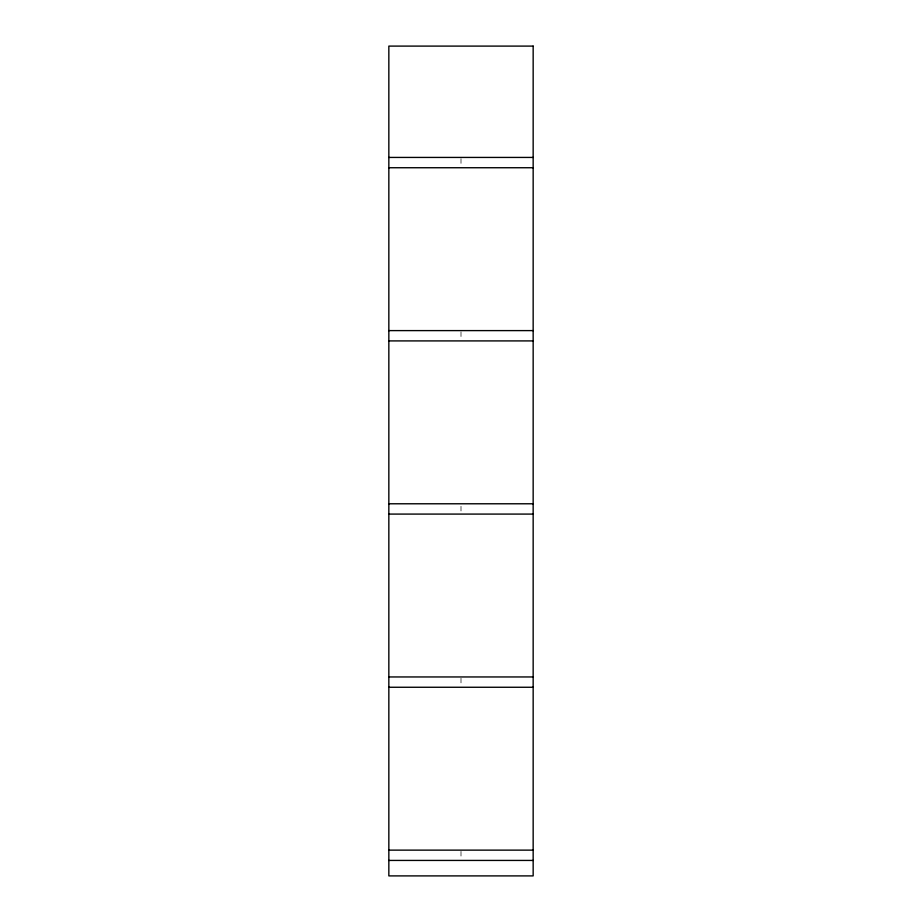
<?xml version="1.0" encoding="UTF-8"?>
<svg xmlns="http://www.w3.org/2000/svg" width="922" height="922" viewBox="0 0 922 922"><rect width="100%" height="100%" fill="white"/><g stroke="black" fill="none" stroke-linecap="round" stroke-linejoin="round"><path stroke-width="0.69" stroke-dasharray="4.61 3.46" d="M461 158.711L461 166.444M461 331.897L461 338.339M461 506.351L461 512.793M461 678.246L461 685.968M461 851.421L461 859.154"/><path stroke-width="1.38" d="M388.842 157.431L533.158 157.431M388.842 167.735L533.158 167.735M388.842 330.606L533.158 330.606M388.842 340.91L533.158 340.91M388.842 503.781L533.158 503.781M388.842 514.084L533.158 514.084M388.842 676.955L533.158 676.955M388.842 687.259L533.158 687.259M388.842 850.13L533.158 850.13M388.842 860.433L533.158 860.433M533.158 46.1L388.842 46.1L388.842 875.9L533.158 875.9L533.158 46.1"/></g></svg>
